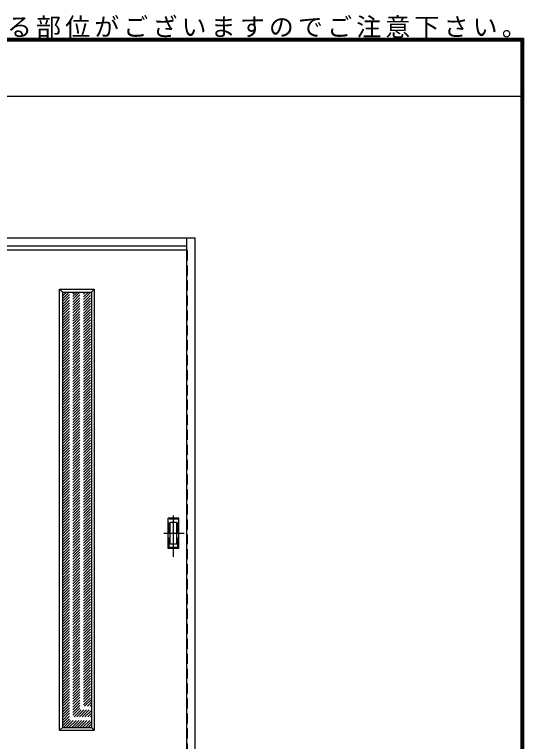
# Model space of a CAD drawing. Units: millimetres, scale not verified. Extents: x -6000 to 5700, y -4307 to 4260.
# Drawn here: x 3859 to 5700, y 1631 to 4260 of the extents above; entities that cross this region are included whole.
import ezdxf

# ---------------------------------------------------------------- set-up
doc = ezdxf.new("R2010")
doc.units = ezdxf.units.MM
doc.header["$LTSCALE"] = 30
doc.linetypes.add('CHAIN1', pattern=[8, 5, -1, 1, -1])
doc.linetypes.add('DASHED1', pattern=[1.8, 1.2, -0.6])
for name, color, linetype in [('0-2_扉', 7, 'Continuous'), ('0-4_枠', 3, 'Continuous'), ('0-6_引手', 7, 'Continuous'), ('0-A_文字', 7, 'Continuous'), ('0-C_ハッチ', 4, 'DASHED1'), ('F-1_枠', 6, 'Continuous')]:
    doc.layers.add(name, color=color, linetype=linetype)
doc.styles.add('ＭＳ ゴシック', font='')
doc.styles.get('ＭＳ ゴシック').set_extended_font_data('MS Gothic')

msp = doc.modelspace()

# ---------------------------------------------------------------- linework, layer by layer
at = {"layer": '0-2_扉', "color": 3}
for p, q in [((3675, 3409), (4482, 3409)), ((4032, 3256.5), (4137, 3256.5)), ((4137, 3256.5), (4137, 1681.5))]:
    msp.add_line(p, q, dxfattribs=at)
at = {"layer": '0-2_扉', "color": 4, "linetype": 'DASHED1'}
for p in [(4482, 3409), (4485, 1426)]:
    msp.add_line(p, (4485, 3409), dxfattribs=at)
at = {"layer": '0-2_扉'}
for p, q in [((4022, 3266.5), (4032, 3256.5)), ((4022, 3266.5), (4147, 3266.5)), ((4022, 1671.5), (4022, 3266.5)), ((4147, 3266.5), (4137, 3256.5)), ((4147, 3266.5), (4147, 1671.5)), ((4032, 1681.5), (4022, 1671.5)), ((4022, 1671.5), (4147, 1671.5)), ((4137, 1681.5), (4147, 1671.5))]:
    msp.add_line(p, q, dxfattribs=at)
at = {"layer": '0-2_扉', "color": 3}
msp.add_lwpolyline([(4032, 3256.5), (4032, 1681.5), (4137, 1681.5)], dxfattribs=at)
at = {"layer": '0-4_枠'}
for p, q in [((1278, 3453), (4512, 3453)), ((4482, 1418), (4482, 3453)), ((4512, 1418), (4512, 3453)), ((1308, 3423), (4482, 3423))]:
    msp.add_line(p, q, dxfattribs=at)
at = {"layer": '0-6_引手', "linetype": 'CHAIN1'}
for p, q in [((4434, 2298.27), (4434, 2469.12)), ((4472.07, 2383.5), (4399.56, 2383.5))]:
    msp.add_line(p, q, dxfattribs=at)
at = {"layer": '0-6_引手'}
for p, q in [((4453, 2438.5), (4415, 2438.5)), ((4415, 2328.5), (4415, 2438.5)), ((4446.5, 2422.5), (4421.5, 2422.5)), ((4421.5, 2344.5), (4421.5, 2422.5)), ((4446.5, 2344.5), (4446.5, 2422.5)), ((4453, 2328.5), (4453, 2438.5)), ((4446.5, 2344.5), (4421.5, 2344.5)), ((4453, 2328.5), (4415, 2328.5))]:
    msp.add_line(p, q, dxfattribs=at)
at = {"layer": '0-6_引手', "linetype": 'DASHED1'}
for p, q in [((4418, 2332.5), (4418, 2434.5)), ((4450, 2332.5), (4418, 2332.5))]:
    msp.add_line(p, q, dxfattribs=at)
msp.add_lwpolyline([(4450, 2332.5), (4450, 2434.5), (4418, 2434.5)], dxfattribs=at)
at = {"layer": '0-C_ハッチ'}
for p, q in [((4032, 3152.5), (4136, 3256.5)), ((4032, 3162.4), (4126.1, 3256.5)), ((4032, 3172.3), (4116.2, 3256.5)), ((4032, 3182.2), (4106.3, 3256.5)), ((4032, 3192.1), (4096.4, 3256.5)), ((4032, 3202), (4086.5, 3256.5)), ((4032, 3211.9), (4076.6, 3256.5)), ((4032, 3221.8), (4066.7, 3256.5)), ((4032, 3231.7), (4056.8, 3256.5)), ((4032, 3241.6), (4046.9, 3256.5)), ((4032, 3251.5), (4037, 3256.5)), ((4032, 3142.6), (4137, 3247.6)), ((4032, 3132.7), (4137, 3237.7)), ((4032, 3122.8), (4137, 3227.8)), ((4032, 3112.9), (4137, 3217.9)), ((4032, 3103), (4137, 3208)), ((4032, 3093.1), (4137, 3198.1)), ((4032, 3083.2), (4137, 3188.2)), ((4032, 3073.3), (4137, 3178.3)), ((4032, 3063.4), (4137, 3168.4)), ((4032, 3053.51), (4137, 3158.5)), ((4032, 3043.61), (4137, 3148.61)), ((4032, 3033.71), (4137, 3138.71)), ((4032, 3023.81), (4137, 3128.81)), ((4032, 3013.91), (4137, 3118.91)), ((4032, 3004.01), (4137, 3109.01)), ((4032, 2994.11), (4137, 3099.11)), ((4032, 2984.21), (4137, 3089.21)), ((4032, 2974.31), (4137, 3079.31)), ((4032, 2964.41), (4137, 3069.41)), ((4032, 2954.51), (4137, 3059.51)), ((4032, 2944.61), (4137, 3049.61)), ((4032, 2934.71), (4137, 3039.71)), ((4032, 2924.81), (4137, 3029.81)), ((4032, 2914.91), (4137, 3019.91)), ((4032, 2905.01), (4137, 3010.01)), ((4032, 2895.11), (4137, 3000.11)), ((4032, 2885.21), (4137, 2990.21)), ((4032, 2875.31), (4137, 2980.31)), ((4032, 2865.41), (4137, 2970.41)), ((4032, 2855.52), (4137, 2960.52)), ((4032, 2845.62), (4137, 2950.62)), ((4032, 2835.72), (4137, 2940.72)), ((4032, 2825.82), (4137, 2930.82)), ((4032, 2815.92), (4137, 2920.92)), ((4032, 2806.02), (4137, 2911.02)), ((4032, 2796.12), (4137, 2901.12)), ((4032, 2786.22), (4137, 2891.22)), ((4032, 2776.32), (4137, 2881.32)), ((4032, 2766.42), (4137, 2871.42)), ((4032, 2756.52), (4137, 2861.52)), ((4032, 2746.62), (4137, 2851.62)), ((4032, 2736.72), (4137, 2841.72)), ((4032, 2726.82), (4137, 2831.82)), ((4032, 2716.92), (4137, 2821.92)), ((4032, 2707.02), (4137, 2812.02)), ((4032, 2697.12), (4137, 2802.12)), ((4032, 2687.22), (4137, 2792.22)), ((4032, 2677.32), (4137, 2782.32)), ((4032, 2667.42), (4137, 2772.42)), ((4032, 2657.53), (4137, 2762.53)), ((4032, 2647.63), (4137, 2752.63)), ((4032, 2637.73), (4137, 2742.73)), ((4032, 2627.83), (4137, 2732.83)), ((4032, 2617.93), (4137, 2722.93)), ((4032, 2608.03), (4137, 2713.03)), ((4032, 2598.13), (4137, 2703.13)), ((4032, 2588.23), (4137, 2693.23)), ((4032, 2578.33), (4137, 2683.33)), ((4032, 2568.43), (4137, 2673.43)), ((4032, 2558.53), (4137, 2663.53)), ((4032, 2548.63), (4137, 2653.63)), ((4032, 2538.73), (4137, 2643.73)), ((4032, 2528.83), (4137, 2633.83)), ((4032, 2518.93), (4137, 2623.93)), ((4032, 2509.03), (4137, 2614.03)), ((4032, 2499.13), (4137, 2604.13)), ((4032, 2489.23), (4137, 2594.23)), ((4032, 2479.33), (4137, 2584.33)), ((4032, 2469.44), (4137, 2574.43)), ((4032, 2459.54), (4137, 2564.54)), ((4032, 2449.64), (4137, 2554.64)), ((4032, 2439.74), (4137, 2544.74)), ((4032, 2429.84), (4137, 2534.84)), ((4032, 2419.94), (4137, 2524.94)), ((4032, 2410.04), (4137, 2515.04)), ((4032, 2400.14), (4137, 2505.14)), ((4032, 2390.24), (4137, 2495.24)), ((4032, 2380.34), (4137, 2485.34)), ((4032, 2370.44), (4137, 2475.44)), ((4032, 2360.54), (4137, 2465.54)), ((4032, 2350.64), (4137, 2455.64)), ((4032, 2340.74), (4137, 2445.74)), ((4032, 2330.84), (4137, 2435.84)), ((4032, 2320.94), (4137, 2425.94)), ((4032, 2311.04), (4137, 2416.04)), ((4032, 2301.14), (4137, 2406.14)), ((4032, 2291.24), (4137, 2396.24)), ((4032, 2281.34), (4137, 2386.34)), ((4032, 2271.45), (4137, 2376.44)), ((4032, 2261.55), (4137, 2366.55)), ((4032, 2251.65), (4137, 2356.65)), ((4032, 2241.75), (4137, 2346.75)), ((4032, 2231.85), (4137, 2336.85)), ((4032, 2221.95), (4137, 2326.95)), ((4032, 2212.05), (4137, 2317.05)), ((4032, 2202.15), (4137, 2307.15)), ((4032, 2192.25), (4137, 2297.25)), ((4032, 2182.35), (4137, 2287.35)), ((4032, 2172.45), (4137, 2277.45)), ((4032, 2162.55), (4137, 2267.55)), ((4032, 2152.65), (4137, 2257.65)), ((4032, 2142.75), (4137, 2247.75)), ((4032, 2132.85), (4137, 2237.85)), ((4032, 2122.95), (4137, 2227.95)), ((4032, 2113.05), (4137, 2218.05)), ((4032, 2103.15), (4137, 2208.15)), ((4032, 2093.25), (4137, 2198.25)), ((4032, 2083.35), (4137, 2188.35)), ((4032, 2073.46), (4137, 2178.45)), ((4032, 2063.56), (4137, 2168.56)), ((4032, 2053.66), (4137, 2158.66)), ((4032, 2043.76), (4137, 2148.76)), ((4032, 2033.86), (4137, 2138.86)), ((4032, 2023.96), (4137, 2128.96)), ((4032, 2014.06), (4137, 2119.06)), ((4032, 2004.16), (4137, 2109.16)), ((4032, 1994.26), (4137, 2099.26)), ((4032, 1984.36), (4137, 2089.36)), ((4032, 1974.46), (4137, 2079.46)), ((4032, 1964.56), (4137, 2069.56)), ((4032, 1954.66), (4137, 2059.66)), ((4032, 1944.76), (4137, 2049.76)), ((4032, 1934.86), (4137, 2039.86)), ((4032, 1924.96), (4137, 2029.96)), ((4032, 1915.06), (4137, 2020.06)), ((4032, 1905.16), (4137, 2010.16)), ((4032, 1895.26), (4137, 2000.26)), ((4032, 1885.36), (4137, 1990.36)), ((4032, 1875.47), (4137, 1980.47)), ((4032, 1865.57), (4137, 1970.57)), ((4032, 1855.67), (4137, 1960.67)), ((4032, 1845.77), (4137, 1950.77)), ((4032, 1835.87), (4137, 1940.87)), ((4032, 1825.97), (4137, 1930.97)), ((4032, 1816.07), (4137, 1921.07)), ((4032, 1806.17), (4137, 1911.17)), ((4032, 1796.27), (4137, 1901.27)), ((4032, 1786.37), (4137, 1891.37)), ((4032, 1776.47), (4137, 1881.47)), ((4032, 1766.57), (4137, 1871.57)), ((4032, 1756.67), (4137, 1861.67)), ((4032, 1746.77), (4137, 1851.77)), ((4032, 1736.87), (4137, 1841.87)), ((4032, 1726.97), (4137, 1831.97)), ((4032, 1717.07), (4137, 1822.07)), ((4032, 1707.17), (4137, 1812.17)), ((4032, 1697.27), (4137, 1802.27)), ((4032, 1687.37), (4137, 1792.37)), ((4036.02, 1681.5), (4137, 1782.48)), ((4045.92, 1681.5), (4137, 1772.58)), ((4055.82, 1681.5), (4137, 1762.68)), ((4065.72, 1681.5), (4137, 1752.78)), ((4075.62, 1681.5), (4137, 1742.88)), ((4085.52, 1681.5), (4137, 1732.98)), ((4095.42, 1681.5), (4137, 1723.08)), ((4105.32, 1681.5), (4137, 1713.18)), ((4115.22, 1681.5), (4137, 1703.28)), ((4125.12, 1681.5), (4137, 1693.38))]:
    msp.add_line(p, q, dxfattribs=at)
at = {"layer": 'F-1_枠'}
for p, q in [((-6000, 4175), (5700, 4175)), ((-6000, 4170), (5700, 4170)), ((-6000, 4165), (5700, 4165)), ((5690, 4175), (5690, -4205)), ((5695, 4175), (5695, -4205)), ((5700, 4175), (5700, -4205)), ((-6000, 3965), (5700, 3965))]:
    msp.add_line(p, q, dxfattribs=at)

# ---------------------------------------------------------------- texts
at = {"layer": '0-A_文字', "insert": (1515, 4175), "char_height": 65.98, "attachment_point": 7, "style": 'ＭＳ ゴシック'}
msp.add_mtext('\\T1.17;※本図は意匠確認用です。\u3000表記の簡略化している部位がございますのでご注意下さい。', dxfattribs=at)

doc.saveas('drawing.dxf')
